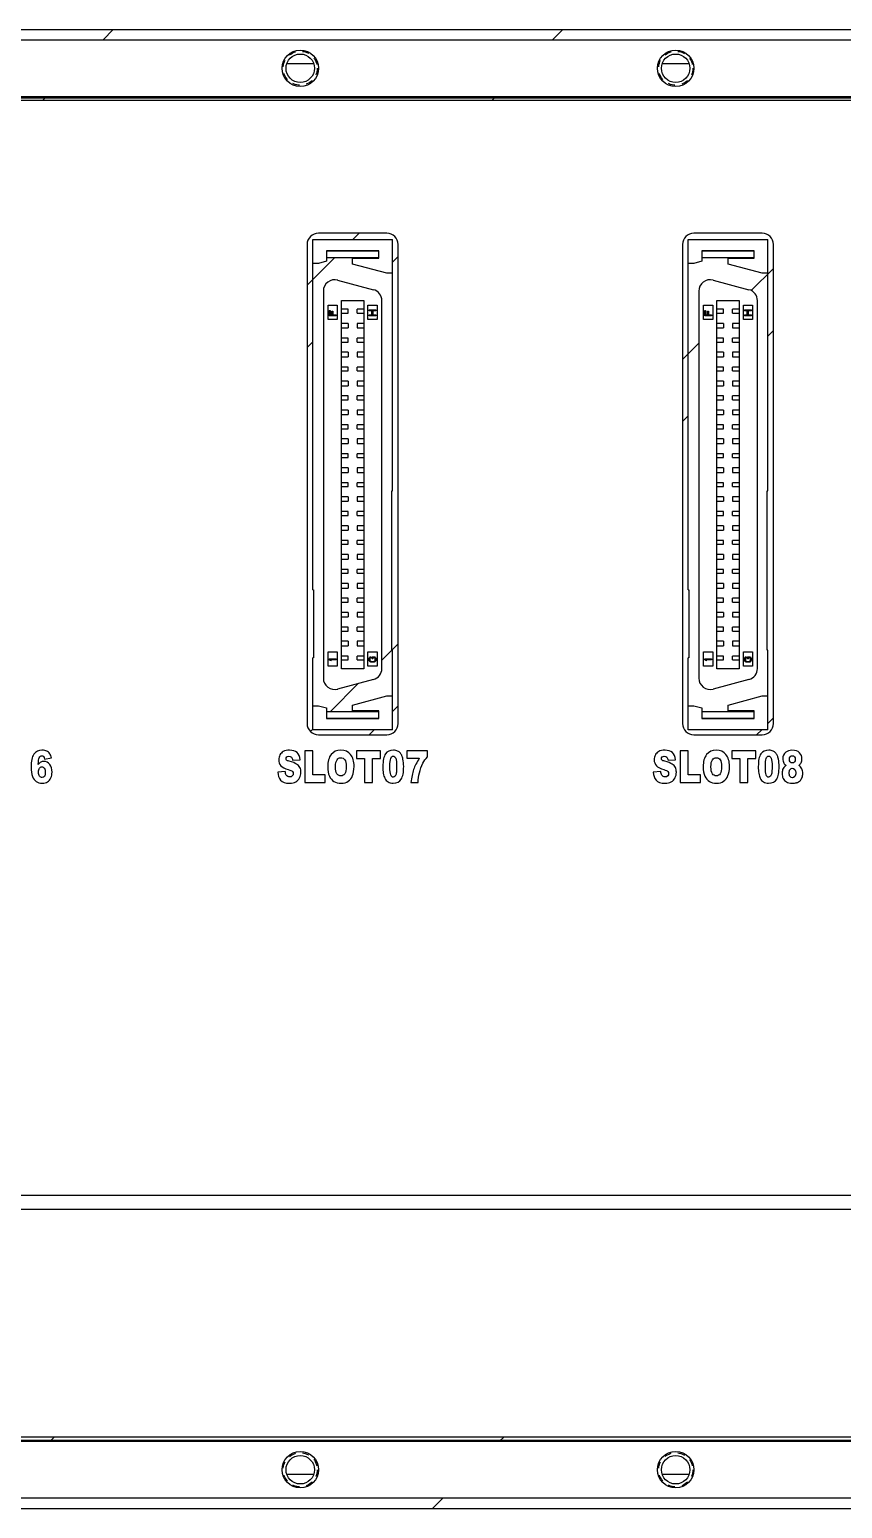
# Model space of a CAD drawing. Header units: inches. Extents: x 0 to 535, y 0 to 130.
# Drawn here: x 192.7 to 264.2, y 0 to 130 of the extents above; entities that cross this region are included whole.
import ezdxf

# ---------------------------------------------------------------- set-up
doc = ezdxf.new("R2010")
doc.units = ezdxf.units.IN
doc.header["$LTSCALE"] = 6.05
doc.header["$MEASUREMENT"] = 0
doc.linetypes.add('HIDDEN', pattern=[0.2, 0.1, -0.1])
for name, color, linetype in [('BREJ716_4_001_DXF_HIDDEN_LINE', 7, 'CONTINUOUS'), ('BREJ716_4_00DXF_CONTINUOUS_LINE', 7, 'CONTINUOUS'), ('BREJ716_4_01DXF_CONTINUOUS_LINE', 7, 'CONTINUOUS'), ('TE_1734101_5DXF_CONTINUOUS_LINE', 7, 'CONTINUOUS')]:
    doc.layers.add(name, color=color, linetype=linetype)

msp = doc.modelspace()

# ---------------------------------------------------------------- linework, layer by layer
at = {"layer": 'BREJ716_4_001_DXF_HIDDEN_LINE', "color": 8, "linetype": 'HIDDEN'}
for centre in [(216.5, 126.6), (249.5, 126.6), (216.5, 3.4), (249.5, 3.4)]:
    msp.add_circle(centre, 1.5, dxfattribs=at)
at = {"layer": 'BREJ716_4_00DXF_CONTINUOUS_LINE', "color": 7, "linetype": 'Continuous'}
for p, q in [((2.5, 130), (529.5, 130)), ((217.51, 127), (215.49, 127)), ((250.51, 127), (248.49, 127)), ((2.5, 124), (529.5, 124)), ((2.8, 123.8), (529.2, 123.8)), ((224.1, 112.1), (218.1, 112.1)), ((257.1, 112.1), (251.1, 112.1)), ((217.1, 111.1), (217.1, 69)), ((225.1, 69), (225.1, 111.1)), ((250.1, 111.1), (250.1, 69)), ((258.1, 69), (258.1, 111.1)), ((218.1, 68), (224.1, 68)), ((251.1, 68), (257.1, 68)), ((2.5, 6), (529.5, 6)), ((2.8, 6.3), (529.2, 6.3)), ((215.49, 3), (217.51, 3)), ((248.49, 3), (250.51, 3)), ((2.5, 0), (529.5, 0))]:
    msp.add_line(p, q, dxfattribs=at)
at = {"layer": 'BREJ716_4_00DXF_CONTINUOUS_LINE', "color": 2, "linetype": 'Continuous'}
for p, q in [((199.17, 129.1), (200.07, 130)), ((238.68, 129.1), (239.58, 130)), ((193.87, 123.8), (194.07, 124)), ((233.38, 123.8), (233.58, 124)), ((221.13, 111.55), (221.68, 112.1)), ((220.09, 110.52), (220.13, 110.55)), ((217.1, 107.52), (219.52, 109.94)), ((224.6, 109.56), (225.1, 110.06)), ((256.14, 107.05), (258.1, 109.01)), ((257.6, 103.05), (258.1, 103.55)), ((217.1, 102.06), (217.6, 102.56)), ((250.1, 101.01), (251.53, 102.43)), ((250.1, 95.55), (250.6, 96.05)), ((223.68, 74.58), (225.1, 76.01)), ((219.15, 70.06), (221.6, 72.51)), ((224.6, 70.05), (225.1, 70.55)), ((257.6, 68.99), (258.1, 69.49)), ((217.39, 68.3), (217.6, 68.51)), ((222.55, 68), (223, 68.45)), ((256.61, 68), (257.06, 68.45)), ((194.51, 5.9), (194.91, 6.3)), ((234.02, 5.9), (234.42, 6.3)), ((228.12, 0), (229.02, 0.9))]:
    msp.add_line(p, q, dxfattribs=at)
at = {"layer": 'BREJ716_4_00DXF_CONTINUOUS_LINE', "color": 4, "linetype": 'Continuous'}
for p, q in [((216.91, 66.6), (216.91, 63.8)), ((217.6, 66.6), (216.91, 66.6)), ((217.6, 64.49), (217.6, 66.6)), ((221.44, 66.6), (221.44, 65.91)), ((223.55, 66.6), (221.44, 66.6)), ((223.55, 65.91), (223.55, 66.6)), ((225.86, 66.6), (225.86, 65.94)), ((227.67, 66.6), (225.86, 66.6)), ((227.67, 66.07), (227.67, 66.6)), ((249.9, 66.6), (249.9, 63.8)), ((250.6, 66.6), (249.9, 66.6)), ((250.6, 64.49), (250.6, 66.6)), ((254.44, 66.6), (254.44, 65.91)), ((256.55, 66.6), (254.44, 66.6)), ((256.55, 65.91), (256.55, 66.6)), ((194.02, 65.87), (194.64, 65.97)), ((215.83, 65.77), (216.48, 65.81)), ((221.44, 65.91), (222.15, 65.91)), ((222.15, 65.91), (222.15, 63.8)), ((222.84, 63.8), (222.84, 65.91)), ((222.84, 65.91), (223.55, 65.91)), ((225.86, 65.94), (226.96, 65.94)), ((248.83, 65.77), (249.48, 65.81)), ((254.44, 65.91), (255.15, 65.91)), ((255.15, 65.91), (255.15, 63.8)), ((255.84, 63.8), (255.84, 65.91)), ((255.84, 65.91), (256.55, 65.91)), ((215.18, 64.78), (214.53, 64.73)), ((216.91, 63.8), (218.68, 63.8)), ((218.68, 64.49), (217.6, 64.49)), ((218.68, 63.8), (218.68, 64.49)), ((222.15, 63.8), (222.84, 63.8)), ((226.23, 63.8), (226.86, 63.8)), ((248.18, 64.78), (247.52, 64.73)), ((249.9, 63.8), (251.68, 63.8)), ((251.68, 64.49), (250.6, 64.49)), ((251.68, 63.8), (251.68, 64.49)), ((255.15, 63.8), (255.84, 63.8)), ((461.8, 27.5), (122.1, 27.5)), ((122.1, 26.3), (462.3, 26.3))]:
    msp.add_line(p, q, dxfattribs=at)
at = {"layer": 'BREJ716_4_00DXF_CONTINUOUS_LINE', "color": 7, "linetype": 'Continuous'}
for centre in [(216.5, 126.6), (249.5, 126.6), (216.5, 3.4), (249.5, 3.4)]:
    msp.add_circle(centre, 1.25, dxfattribs=at)
for centre, radius, start, end in [((215.49, 125.38), 1.62, 90.0058, 96.3974), ((217.51, 125.38), 1.62, 83.6022, 89.9946), ((248.49, 125.38), 1.62, 90.0058, 96.3974), ((250.51, 125.38), 1.62, 83.6022, 89.9946), ((218.1, 111.1), 1, 90, 180), ((224.1, 111.1), 1, 0, 90), ((251.1, 111.1), 1, 90, 180), ((257.1, 111.1), 1, 0, 90), ((218.1, 69), 1, 180, 270), ((224.1, 69), 1, 270, 0), ((251.1, 69), 1, 180, 270), ((257.1, 69), 1, 270, 0), ((215.49, 4.62), 1.62, 263.6022, 269.9946), ((217.51, 4.62), 1.62, 270.0058, 276.3974), ((248.49, 4.62), 1.62, 263.6022, 269.9946), ((250.51, 4.62), 1.62, 270.0058, 276.3974)]:
    msp.add_arc(centre, radius, start, end, dxfattribs=at)
at = {"layer": 'BREJ716_4_00DXF_CONTINUOUS_LINE', "color": 4, "linetype": 'Continuous'}
msp.add_arc((259.77, 65.14), 1.39, 270.0428, 284.9395, dxfattribs=at)
for points in [[(193.8, 66.65), (193.5, 66.65), (193.26, 66.53), (193.09, 66.29)], [(194.22, 66.57), (194.12, 66.62), (193.98, 66.65), (193.8, 66.65)], [(194.48, 66.34), (194.41, 66.44), (194.33, 66.52), (194.22, 66.57)], [(194.64, 65.97), (194.6, 66.12), (194.55, 66.24), (194.48, 66.34)], [(215.01, 66.54), (214.88, 66.46), (214.78, 66.36), (214.71, 66.24)], [(215.56, 66.65), (215.33, 66.65), (215.14, 66.61), (215.01, 66.54)], [(216.22, 66.45), (216.07, 66.58), (215.85, 66.65), (215.56, 66.65)], [(216.48, 65.81), (216.46, 66.1), (216.37, 66.31), (216.22, 66.45)], [(220.06, 66.65), (219.7, 66.65), (219.42, 66.52), (219.21, 66.27)], [(220.93, 66.27), (220.72, 66.52), (220.44, 66.65), (220.06, 66.65)], [(223.99, 66.33), (223.84, 66.11), (223.76, 65.74), (223.76, 65.21)], [(224.69, 66.65), (224.38, 66.65), (224.14, 66.54), (223.99, 66.33)], [(225.06, 66.58), (224.96, 66.62), (224.84, 66.65), (224.69, 66.65)], [(225.3, 66.4), (225.24, 66.47), (225.16, 66.53), (225.06, 66.58)], [(225.44, 66.16), (225.41, 66.24), (225.36, 66.32), (225.3, 66.4)], [(248.01, 66.54), (247.87, 66.46), (247.77, 66.36), (247.71, 66.24)], [(248.56, 66.65), (248.33, 66.65), (248.14, 66.61), (248.01, 66.54)], [(249.21, 66.45), (249.06, 66.58), (248.85, 66.65), (248.56, 66.65)], [(249.48, 65.81), (249.45, 66.1), (249.36, 66.31), (249.21, 66.45)], [(253.06, 66.65), (252.7, 66.65), (252.41, 66.52), (252.21, 66.27)], [(253.92, 66.27), (253.72, 66.52), (253.43, 66.65), (253.06, 66.65)], [(256.99, 66.33), (256.83, 66.11), (256.76, 65.74), (256.76, 65.21)], [(257.69, 66.65), (257.37, 66.65), (257.14, 66.54), (256.99, 66.33)], [(258.06, 66.58), (257.96, 66.62), (257.84, 66.65), (257.69, 66.65)], [(258.3, 66.4), (258.24, 66.47), (258.16, 66.53), (258.06, 66.58)], [(258.44, 66.16), (258.41, 66.24), (258.36, 66.32), (258.3, 66.4)], [(259.18, 66.48), (259, 66.33), (258.91, 66.13), (258.91, 65.9)], [(259.72, 66.65), (259.5, 66.65), (259.32, 66.59), (259.18, 66.48)], [(260.39, 66.43), (260.24, 66.58), (260.02, 66.65), (259.72, 66.65)], [(260.6, 65.9), (260.6, 66.11), (260.53, 66.29), (260.39, 66.43)], [(193.09, 66.29), (192.92, 66.06), (192.84, 65.69), (192.84, 65.18)], [(192.84, 65.18), (192.84, 64.84), (192.88, 64.56), (192.96, 64.35)], [(193.47, 65.39), (193.49, 65.69), (193.52, 65.89), (193.56, 65.98)], [(193.7, 65.6), (193.62, 65.55), (193.54, 65.48), (193.47, 65.39)], [(193.49, 64.72), (193.49, 64.87), (193.52, 64.99), (193.58, 65.07)], [(193.56, 65.98), (193.62, 66.11), (193.69, 66.17), (193.8, 66.17)], [(193.58, 65.07), (193.64, 65.15), (193.71, 65.19), (193.8, 65.19)], [(193.97, 65.67), (193.87, 65.67), (193.78, 65.65), (193.7, 65.6)], [(193.8, 66.17), (193.85, 66.17), (193.9, 66.15), (193.94, 66.1)], [(193.8, 65.19), (193.88, 65.19), (193.95, 65.14), (194.01, 65.06)], [(193.94, 66.1), (193.97, 66.06), (194, 65.98), (194.02, 65.87)], [(194.48, 65.4), (194.34, 65.58), (194.17, 65.67), (193.97, 65.67)], [(194.01, 65.06), (194.07, 64.98), (194.09, 64.86), (194.09, 64.7)], [(194.68, 64.72), (194.68, 65), (194.61, 65.22), (194.48, 65.4)], [(214.71, 66.24), (214.64, 66.11), (214.61, 65.97), (214.61, 65.83)], [(214.61, 65.83), (214.61, 65.61), (214.67, 65.43), (214.8, 65.29)], [(214.8, 65.29), (214.93, 65.15), (215.15, 65.03), (215.45, 64.95)], [(215.25, 65.91), (215.25, 65.97), (215.27, 66.02), (215.31, 66.06)], [(215.3, 65.78), (215.27, 65.82), (215.25, 65.86), (215.25, 65.91)], [(215.53, 65.68), (215.41, 65.71), (215.33, 65.75), (215.3, 65.78)], [(215.31, 66.06), (215.35, 66.1), (215.41, 66.13), (215.49, 66.13)], [(215.49, 66.13), (215.59, 66.13), (215.67, 66.1), (215.72, 66.04)], [(216.18, 65.43), (216.05, 65.52), (215.84, 65.6), (215.53, 65.68)], [(215.72, 66.04), (215.78, 65.98), (215.81, 65.89), (215.83, 65.77)], [(216.47, 65.13), (216.41, 65.25), (216.31, 65.35), (216.18, 65.43)], [(216.56, 64.71), (216.56, 64.86), (216.53, 65), (216.47, 65.13)], [(219.21, 66.27), (219.01, 66.01), (218.91, 65.65), (218.91, 65.2)], [(218.91, 65.2), (218.91, 64.87), (218.96, 64.6), (219.06, 64.38)], [(219.6, 65.19), (219.6, 65.48), (219.64, 65.68), (219.73, 65.81)], [(219.72, 64.58), (219.64, 64.71), (219.6, 64.91), (219.6, 65.19)], [(219.73, 65.81), (219.81, 65.93), (219.92, 65.99), (220.06, 65.99)], [(220.06, 65.99), (220.21, 65.99), (220.32, 65.93), (220.41, 65.81)], [(220.41, 65.81), (220.49, 65.69), (220.54, 65.5), (220.54, 65.23)], [(220.54, 65.23), (220.54, 64.92), (220.49, 64.7), (220.41, 64.58)], [(221.23, 65.22), (221.23, 65.67), (221.13, 66.02), (220.93, 66.27)], [(221.09, 64.42), (221.18, 64.63), (221.23, 64.89), (221.23, 65.22)], [(223.76, 65.21), (223.76, 64.99), (223.77, 64.8), (223.8, 64.62)], [(224.38, 65.21), (224.38, 65.56), (224.4, 65.8), (224.45, 65.93)], [(224.45, 64.48), (224.4, 64.61), (224.38, 64.85), (224.38, 65.21)], [(224.45, 65.93), (224.49, 66.06), (224.56, 66.13), (224.67, 66.13)], [(224.67, 66.13), (224.77, 66.13), (224.84, 66.07), (224.89, 65.94)], [(224.89, 65.94), (224.95, 65.81), (224.97, 65.56), (224.97, 65.19)], [(224.97, 65.19), (224.97, 64.93), (224.96, 64.75), (224.94, 64.63)], [(225.38, 64.11), (225.52, 64.34), (225.59, 64.71), (225.59, 65.22)], [(225.53, 65.87), (225.51, 65.98), (225.48, 66.08), (225.44, 66.16)], [(225.59, 65.22), (225.59, 65.45), (225.57, 65.66), (225.53, 65.87)], [(226.96, 65.94), (226.74, 65.59), (226.57, 65.26), (226.46, 64.95)], [(226.97, 64.65), (227.05, 64.96), (227.15, 65.24), (227.28, 65.5)], [(227.28, 65.5), (227.38, 65.7), (227.52, 65.9), (227.67, 66.07)], [(247.71, 66.24), (247.64, 66.11), (247.61, 65.97), (247.61, 65.83)], [(247.61, 65.83), (247.61, 65.61), (247.67, 65.43), (247.8, 65.29)], [(247.8, 65.29), (247.93, 65.15), (248.15, 65.03), (248.45, 64.95)], [(248.25, 65.91), (248.25, 65.97), (248.27, 66.02), (248.31, 66.06)], [(248.3, 65.78), (248.27, 65.82), (248.25, 65.86), (248.25, 65.91)], [(248.53, 65.68), (248.41, 65.71), (248.33, 65.75), (248.3, 65.78)], [(248.31, 66.06), (248.35, 66.1), (248.41, 66.13), (248.49, 66.13)], [(248.49, 66.13), (248.59, 66.13), (248.67, 66.1), (248.72, 66.04)], [(249.18, 65.43), (249.05, 65.52), (248.83, 65.6), (248.53, 65.68)], [(248.72, 66.04), (248.78, 65.98), (248.81, 65.89), (248.83, 65.77)], [(249.47, 65.13), (249.41, 65.25), (249.31, 65.35), (249.18, 65.43)], [(249.56, 64.71), (249.56, 64.86), (249.53, 65), (249.47, 65.13)], [(252.21, 66.27), (252.01, 66.01), (251.91, 65.65), (251.91, 65.2)], [(251.91, 65.2), (251.91, 64.87), (251.96, 64.6), (252.06, 64.38)], [(252.6, 65.19), (252.6, 65.48), (252.64, 65.68), (252.72, 65.81)], [(252.72, 64.58), (252.64, 64.71), (252.6, 64.91), (252.6, 65.19)], [(252.72, 65.81), (252.81, 65.93), (252.92, 65.99), (253.06, 65.99)], [(253.06, 65.99), (253.21, 65.99), (253.32, 65.93), (253.41, 65.81)], [(253.41, 65.81), (253.49, 65.69), (253.53, 65.5), (253.53, 65.23)], [(253.53, 65.23), (253.53, 64.92), (253.49, 64.7), (253.41, 64.58)], [(254.23, 65.22), (254.23, 65.67), (254.13, 66.02), (253.92, 66.27)], [(254.09, 64.42), (254.18, 64.63), (254.23, 64.89), (254.23, 65.22)], [(256.76, 65.21), (256.76, 64.99), (256.77, 64.8), (256.8, 64.62)], [(257.38, 65.21), (257.38, 65.56), (257.4, 65.8), (257.44, 65.93)], [(257.45, 64.48), (257.4, 64.61), (257.38, 64.85), (257.38, 65.21)], [(257.44, 65.93), (257.49, 66.06), (257.56, 66.13), (257.67, 66.13)], [(257.67, 66.13), (257.77, 66.13), (257.84, 66.07), (257.89, 65.94)], [(257.89, 65.94), (257.94, 65.81), (257.97, 65.56), (257.97, 65.19)], [(257.97, 65.19), (257.97, 64.93), (257.96, 64.75), (257.94, 64.63)], [(258.38, 64.11), (258.52, 64.34), (258.59, 64.71), (258.59, 65.22)], [(258.53, 65.87), (258.5, 65.98), (258.48, 66.08), (258.44, 66.16)], [(258.59, 65.22), (258.59, 65.45), (258.57, 65.66), (258.53, 65.87)], [(258.94, 65.04), (258.88, 64.92), (258.85, 64.79), (258.85, 64.62)], [(258.91, 65.9), (258.91, 65.76), (258.94, 65.63), (259.01, 65.52)], [(259.22, 65.31), (259.09, 65.24), (259, 65.15), (258.94, 65.04)], [(259.01, 65.52), (259.05, 65.44), (259.12, 65.37), (259.22, 65.31)], [(259.5, 65.86), (259.5, 65.95), (259.52, 66.03), (259.57, 66.08)], [(259.57, 65.62), (259.52, 65.68), (259.5, 65.76), (259.5, 65.86)], [(259.55, 64.96), (259.61, 65.04), (259.68, 65.07), (259.75, 65.07)], [(259.57, 66.08), (259.62, 66.14), (259.68, 66.17), (259.75, 66.17)], [(259.76, 65.53), (259.68, 65.53), (259.62, 65.56), (259.57, 65.62)], [(259.75, 66.17), (259.83, 66.17), (259.89, 66.14), (259.94, 66.08)], [(259.75, 65.07), (259.83, 65.07), (259.9, 65.03), (259.96, 64.96)], [(259.94, 65.62), (259.89, 65.56), (259.84, 65.53), (259.76, 65.53)], [(259.94, 66.08), (259.98, 66.02), (260.01, 65.94), (260.01, 65.85)], [(260.01, 65.85), (260.01, 65.75), (259.99, 65.68), (259.94, 65.62)], [(260.32, 65.31), (260.41, 65.38), (260.47, 65.46), (260.52, 65.54)], [(260.59, 65.02), (260.53, 65.14), (260.44, 65.23), (260.32, 65.31)], [(260.52, 65.54), (260.57, 65.65), (260.6, 65.77), (260.6, 65.9)], [(260.68, 64.62), (260.68, 64.76), (260.65, 64.9), (260.59, 65.02)], [(192.96, 64.35), (193.04, 64.14), (193.15, 63.99), (193.28, 63.9)], [(193.28, 63.9), (193.42, 63.8), (193.6, 63.75), (193.82, 63.75)], [(193.58, 64.37), (193.52, 64.45), (193.49, 64.57), (193.49, 64.72)], [(193.81, 64.24), (193.72, 64.24), (193.64, 64.28), (193.58, 64.37)], [(194.01, 64.35), (193.96, 64.28), (193.89, 64.24), (193.81, 64.24)], [(193.82, 63.75), (194.01, 63.75), (194.17, 63.79), (194.29, 63.87)], [(194.09, 64.7), (194.09, 64.55), (194.07, 64.43), (194.01, 64.35)], [(194.29, 63.87), (194.41, 63.95), (194.51, 64.06), (194.58, 64.22)], [(194.58, 64.22), (194.65, 64.37), (194.68, 64.54), (194.68, 64.72)], [(214.53, 64.73), (214.54, 64.44), (214.63, 64.21), (214.77, 64.03)], [(214.77, 64.03), (214.92, 63.84), (215.18, 63.75), (215.57, 63.75)], [(215.27, 64.47), (215.23, 64.54), (215.2, 64.64), (215.18, 64.78)], [(215.58, 64.3), (215.44, 64.3), (215.34, 64.36), (215.27, 64.47)], [(215.45, 64.95), (215.64, 64.9), (215.76, 64.84), (215.81, 64.79)], [(215.57, 63.75), (215.78, 63.75), (215.96, 63.79), (216.11, 63.87)], [(215.8, 64.39), (215.75, 64.33), (215.67, 64.3), (215.58, 64.3)], [(215.89, 64.59), (215.89, 64.51), (215.86, 64.45), (215.8, 64.39)], [(215.81, 64.79), (215.86, 64.73), (215.89, 64.66), (215.89, 64.59)], [(216.11, 63.87), (216.25, 63.95), (216.36, 64.06), (216.44, 64.21)], [(216.44, 64.21), (216.52, 64.37), (216.56, 64.53), (216.56, 64.71)], [(219.06, 64.38), (219.16, 64.16), (219.3, 64), (219.46, 63.9)], [(219.46, 63.9), (219.63, 63.8), (219.84, 63.75), (220.09, 63.75)], [(220.07, 64.4), (219.92, 64.4), (219.81, 64.46), (219.72, 64.58)], [(220.41, 64.58), (220.33, 64.46), (220.22, 64.4), (220.07, 64.4)], [(220.09, 63.75), (220.34, 63.75), (220.55, 63.81), (220.71, 63.93)], [(220.71, 63.93), (220.88, 64.04), (221.01, 64.2), (221.09, 64.42)], [(223.8, 64.62), (223.83, 64.44), (223.88, 64.3), (223.93, 64.19)], [(223.93, 64.19), (224, 64.05), (224.1, 63.94), (224.22, 63.86)], [(224.22, 63.86), (224.33, 63.79), (224.48, 63.75), (224.67, 63.75)], [(224.67, 64.28), (224.58, 64.28), (224.5, 64.35), (224.45, 64.48)], [(224.84, 64.37), (224.79, 64.31), (224.73, 64.28), (224.67, 64.28)], [(224.67, 63.75), (225.01, 63.75), (225.25, 63.87), (225.38, 64.11)], [(224.94, 64.63), (224.92, 64.51), (224.88, 64.42), (224.84, 64.37)], [(226.46, 64.95), (226.36, 64.64), (226.28, 64.26), (226.23, 63.8)], [(226.86, 63.8), (226.87, 64.13), (226.91, 64.41), (226.97, 64.65)], [(247.52, 64.73), (247.54, 64.44), (247.63, 64.21), (247.77, 64.03)], [(247.77, 64.03), (247.92, 63.84), (248.18, 63.75), (248.56, 63.75)], [(248.27, 64.47), (248.23, 64.54), (248.2, 64.64), (248.18, 64.78)], [(248.58, 64.3), (248.44, 64.3), (248.34, 64.36), (248.27, 64.47)], [(248.45, 64.95), (248.64, 64.9), (248.76, 64.84), (248.81, 64.79)], [(248.56, 63.75), (248.78, 63.75), (248.96, 63.79), (249.1, 63.87)], [(248.8, 64.39), (248.75, 64.33), (248.67, 64.3), (248.58, 64.3)], [(248.88, 64.59), (248.88, 64.51), (248.86, 64.45), (248.8, 64.39)], [(248.81, 64.79), (248.86, 64.73), (248.88, 64.66), (248.88, 64.59)], [(249.1, 63.87), (249.25, 63.95), (249.36, 64.06), (249.44, 64.21)], [(249.44, 64.21), (249.52, 64.37), (249.56, 64.53), (249.56, 64.71)], [(252.06, 64.38), (252.16, 64.16), (252.3, 64), (252.46, 63.9)], [(252.46, 63.9), (252.63, 63.8), (252.84, 63.75), (253.09, 63.75)], [(253.07, 64.4), (252.92, 64.4), (252.81, 64.46), (252.72, 64.58)], [(253.41, 64.58), (253.33, 64.46), (253.21, 64.4), (253.07, 64.4)], [(253.09, 63.75), (253.34, 63.75), (253.54, 63.81), (253.71, 63.93)], [(253.71, 63.93), (253.88, 64.04), (254, 64.2), (254.09, 64.42)], [(256.8, 64.62), (256.83, 64.44), (256.87, 64.3), (256.93, 64.19)], [(256.93, 64.19), (257, 64.05), (257.1, 63.94), (257.21, 63.86)], [(257.21, 63.86), (257.33, 63.79), (257.48, 63.75), (257.67, 63.75)], [(257.67, 64.28), (257.57, 64.28), (257.5, 64.35), (257.45, 64.48)], [(257.83, 64.37), (257.79, 64.31), (257.73, 64.28), (257.67, 64.28)], [(257.67, 63.75), (258.01, 63.75), (258.24, 63.87), (258.38, 64.11)], [(257.94, 64.63), (257.91, 64.51), (257.88, 64.42), (257.83, 64.37)], [(258.85, 64.62), (258.85, 64.46), (258.88, 64.3), (258.94, 64.17)], [(258.94, 64.17), (259.01, 64.03), (259.1, 63.93), (259.23, 63.86)], [(259.23, 63.86), (259.35, 63.79), (259.53, 63.75), (259.77, 63.75)], [(259.47, 64.65), (259.47, 64.78), (259.49, 64.88), (259.55, 64.96)], [(259.56, 64.35), (259.49, 64.42), (259.47, 64.53), (259.47, 64.65)], [(259.76, 64.23), (259.68, 64.23), (259.62, 64.27), (259.56, 64.35)], [(259.96, 64.35), (259.9, 64.27), (259.84, 64.23), (259.76, 64.23)], [(259.96, 64.96), (260.02, 64.88), (260.05, 64.77), (260.05, 64.65)], [(260.05, 64.65), (260.05, 64.53), (260.02, 64.43), (259.96, 64.35)], [(260.13, 63.8), (260.24, 63.83), (260.33, 63.88), (260.41, 63.94)], [(260.41, 63.94), (260.48, 64.01), (260.55, 64.1), (260.6, 64.23)], [(260.6, 64.23), (260.65, 64.35), (260.68, 64.48), (260.68, 64.62)]]:
    msp.add_open_spline(points, degree=3, dxfattribs=at)
at = {"layer": 'BREJ716_4_01DXF_CONTINUOUS_LINE', "color": 7, "linetype": 'Continuous'}
for p, q in [((2.7, 129.1), (529.3, 129.1)), ((529.3, 124.1), (2.7, 124.1)), ((2.7, 5.9), (529.3, 5.9)), ((529.3, 0.9), (2.7, 0.9))]:
    msp.add_line(p, q, dxfattribs=at)
for centre in [(216.5, 126.6), (249.5, 126.6), (216.5, 3.4), (249.5, 3.4)]:
    msp.add_circle(centre, 1.6, dxfattribs=at)
at = {"layer": 'TE_1734101_5DXF_CONTINUOUS_LINE', "color": 7, "linetype": 'Continuous'}
for p, q in [((217.6, 80.76), (217.6, 111.55)), ((217.6, 111.55), (224.6, 111.55)), ((218.8, 110.55), (218.8, 109.63)), ((223.4, 110.55), (218.8, 110.55)), ((223.4, 110.52), (218.8, 110.52)), ((223.4, 109.9), (223.4, 110.55)), ((224.6, 89.45), (224.6, 111.55)), ((250.6, 80.76), (250.6, 111.55)), ((250.6, 111.55), (257.6, 111.55)), ((251.8, 110.55), (251.8, 109.63)), ((256.4, 110.55), (251.8, 110.55)), ((256.4, 110.52), (251.8, 110.52)), ((256.4, 109.9), (256.4, 110.55)), ((257.6, 89.45), (257.6, 111.55)), ((218.1, 109.44), (217.6, 109.44)), ((218.8, 109.63), (218.1, 109.44)), ((223.4, 109.94), (218.8, 109.94)), ((221.1, 109.38), (221.1, 109.9)), ((221.1, 109.9), (223.4, 109.9)), ((224.1, 108.58), (221.1, 109.38)), ((251.1, 109.44), (250.6, 109.44)), ((251.8, 109.63), (251.1, 109.44)), ((256.4, 109.94), (251.8, 109.94)), ((254.1, 109.38), (254.1, 109.9)), ((254.1, 109.9), (256.4, 109.9)), ((257.1, 108.58), (254.1, 109.38)), ((219.78, 107.98), (222.93, 107.13)), ((224.6, 108.58), (224.1, 108.58)), ((252.78, 107.98), (255.93, 107.13)), ((257.6, 108.58), (257.1, 108.58)), ((218.53, 107.01), (218.53, 72.99)), ((251.53, 107.01), (251.53, 72.99)), ((218.95, 104.5), (218.95, 105.77)), ((218.95, 105.77), (219.75, 105.77)), ((219.75, 105.77), (219.75, 104.5)), ((220.13, 73.81), (220.13, 106.19)), ((220.13, 106.19), (222.08, 106.19)), ((220.71, 105.41), (220.13, 105.41)), ((220.71, 105.07), (220.71, 105.41)), ((221.49, 105.07), (221.49, 105.41)), ((222.08, 105.41), (221.49, 105.41)), ((222.08, 106.19), (222.08, 73.81)), ((222.45, 104.5), (222.45, 105.77)), ((222.45, 105.77), (223.25, 105.77)), ((222.55, 105.27), (222.55, 105.35)), ((222.55, 105.35), (223.15, 105.35)), ((223.15, 105.35), (223.15, 105.27)), ((223.25, 105.77), (223.25, 104.5)), ((223.68, 73.83), (223.68, 106.17)), ((251.95, 104.5), (251.95, 105.77)), ((251.95, 105.77), (252.75, 105.77)), ((252.75, 105.77), (252.75, 104.5)), ((253.12, 73.81), (253.12, 106.19)), ((253.12, 106.19), (255.08, 106.19)), ((253.71, 105.41), (253.12, 105.41)), ((253.71, 105.07), (253.71, 105.41)), ((254.49, 105.07), (254.49, 105.41)), ((255.08, 105.41), (254.49, 105.41)), ((255.08, 106.19), (255.08, 73.81)), ((255.45, 104.5), (255.45, 105.77)), ((255.45, 105.77), (256.25, 105.77)), ((255.55, 105.27), (255.55, 105.35)), ((255.55, 105.35), (256.15, 105.35)), ((256.15, 105.35), (256.15, 105.27)), ((256.25, 105.77), (256.25, 104.5)), ((256.68, 73.83), (256.68, 106.17)), ((219.75, 104.5), (218.95, 104.5)), ((219.05, 104.85), (219.05, 105.3)), ((219.05, 105.3), (219.13, 105.3)), ((219.65, 104.85), (219.05, 104.85)), ((219.13, 105.3), (219.13, 104.92)), ((219.13, 104.92), (219.29, 104.92)), ((219.29, 104.92), (219.29, 105.25)), ((219.29, 105.25), (219.37, 105.25)), ((219.37, 105.25), (219.37, 104.92)), ((219.37, 104.92), (219.65, 104.92)), ((219.65, 104.92), (219.65, 104.85)), ((220.13, 105.07), (220.71, 105.07)), ((220.71, 104.17), (220.13, 104.17)), ((220.71, 104.17), (220.71, 103.77)), ((221.49, 105.07), (222.08, 105.07)), ((221.49, 104.17), (221.49, 103.77)), ((222.08, 104.17), (221.49, 104.17)), ((223.25, 104.5), (222.45, 104.5)), ((222.79, 105.27), (222.55, 105.27)), ((222.55, 104.85), (222.55, 104.92)), ((222.55, 104.92), (222.79, 104.92)), ((223.15, 104.85), (222.55, 104.85)), ((222.79, 104.92), (222.79, 105.27)), ((222.87, 105.27), (222.87, 104.92)), ((223.15, 105.27), (222.87, 105.27)), ((222.87, 104.92), (223.15, 104.92)), ((223.15, 104.92), (223.15, 104.85)), ((252.75, 104.5), (251.95, 104.5)), ((252.05, 104.85), (252.05, 105.3)), ((252.05, 105.3), (252.13, 105.3)), ((252.65, 104.85), (252.05, 104.85)), ((252.13, 105.3), (252.13, 104.92)), ((252.13, 104.92), (252.29, 104.92)), ((252.29, 104.92), (252.29, 105.25)), ((252.29, 105.25), (252.37, 105.25)), ((252.37, 105.25), (252.37, 104.92)), ((252.37, 104.92), (252.65, 104.92)), ((252.65, 104.92), (252.65, 104.85)), ((253.12, 105.07), (253.71, 105.07)), ((253.71, 104.17), (253.12, 104.17)), ((253.71, 104.17), (253.71, 103.77)), ((254.49, 105.07), (255.08, 105.07)), ((254.49, 104.17), (254.49, 103.77)), ((255.08, 104.17), (254.49, 104.17)), ((256.25, 104.5), (255.45, 104.5)), ((255.79, 105.27), (255.55, 105.27)), ((255.55, 104.85), (255.55, 104.92)), ((255.55, 104.92), (255.79, 104.92)), ((256.15, 104.85), (255.55, 104.85)), ((255.79, 104.92), (255.79, 105.27)), ((255.87, 105.27), (255.87, 104.92)), ((256.15, 105.27), (255.87, 105.27)), ((255.87, 104.92), (256.15, 104.92)), ((256.15, 104.92), (256.15, 104.85)), ((220.13, 103.77), (220.71, 103.77)), ((220.71, 102.87), (220.13, 102.87)), ((220.71, 102.53), (220.71, 102.87)), ((221.49, 103.77), (222.08, 103.77)), ((221.49, 102.53), (221.49, 102.87)), ((222.08, 102.87), (221.49, 102.87)), ((253.12, 103.77), (253.71, 103.77)), ((253.71, 102.87), (253.12, 102.87)), ((253.71, 102.53), (253.71, 102.87)), ((254.49, 103.77), (255.08, 103.77)), ((254.49, 102.53), (254.49, 102.87)), ((255.08, 102.87), (254.49, 102.87)), ((220.13, 102.53), (220.71, 102.53)), ((220.71, 101.63), (220.13, 101.63)), ((220.71, 101.63), (220.71, 101.23)), ((221.49, 102.53), (222.08, 102.53)), ((221.49, 101.63), (221.49, 101.23)), ((222.08, 101.63), (221.49, 101.63)), ((253.12, 102.53), (253.71, 102.53)), ((253.71, 101.63), (253.12, 101.63)), ((253.71, 101.63), (253.71, 101.23)), ((254.49, 102.53), (255.08, 102.53)), ((254.49, 101.63), (254.49, 101.23)), ((255.08, 101.63), (254.49, 101.63)), ((220.13, 101.23), (220.71, 101.23)), ((220.71, 100.33), (220.13, 100.33)), ((220.71, 99.99), (220.71, 100.33)), ((221.49, 101.23), (222.08, 101.23)), ((221.49, 99.99), (221.49, 100.33)), ((222.08, 100.33), (221.49, 100.33)), ((253.12, 101.23), (253.71, 101.23)), ((253.71, 100.33), (253.12, 100.33)), ((253.71, 99.99), (253.71, 100.33)), ((254.49, 101.23), (255.08, 101.23)), ((254.49, 99.99), (254.49, 100.33)), ((255.08, 100.33), (254.49, 100.33)), ((220.13, 99.99), (220.71, 99.99)), ((220.71, 99.09), (220.13, 99.09)), ((220.71, 99.09), (220.71, 98.69)), ((221.49, 99.99), (222.08, 99.99)), ((221.49, 99.09), (221.49, 98.69)), ((222.08, 99.09), (221.49, 99.09)), ((253.12, 99.99), (253.71, 99.99)), ((253.71, 99.09), (253.12, 99.09)), ((253.71, 99.09), (253.71, 98.69)), ((254.49, 99.99), (255.08, 99.99)), ((254.49, 99.09), (254.49, 98.69)), ((255.08, 99.09), (254.49, 99.09)), ((220.13, 98.69), (220.71, 98.69)), ((220.71, 97.79), (220.13, 97.79)), ((220.71, 97.45), (220.71, 97.79)), ((221.49, 98.69), (222.08, 98.69)), ((221.49, 97.45), (221.49, 97.79)), ((222.08, 97.79), (221.49, 97.79)), ((253.12, 98.69), (253.71, 98.69)), ((253.71, 97.79), (253.12, 97.79)), ((253.71, 97.45), (253.71, 97.79)), ((254.49, 98.69), (255.08, 98.69)), ((254.49, 97.45), (254.49, 97.79)), ((255.08, 97.79), (254.49, 97.79)), ((220.13, 97.45), (220.71, 97.45)), ((220.71, 96.55), (220.13, 96.55)), ((220.71, 96.55), (220.71, 96.15)), ((221.49, 97.45), (222.08, 97.45)), ((221.49, 96.55), (221.49, 96.15)), ((222.08, 96.55), (221.49, 96.55)), ((253.12, 97.45), (253.71, 97.45)), ((253.71, 96.55), (253.12, 96.55)), ((253.71, 96.55), (253.71, 96.15)), ((254.49, 97.45), (255.08, 97.45)), ((254.49, 96.55), (254.49, 96.15)), ((255.08, 96.55), (254.49, 96.55)), ((220.13, 96.15), (220.71, 96.15)), ((220.71, 95.25), (220.13, 95.25)), ((220.13, 94.91), (220.71, 94.91)), ((220.71, 94.91), (220.71, 95.25)), ((221.49, 96.15), (222.08, 96.15)), ((221.49, 94.91), (221.49, 95.25)), ((222.08, 95.25), (221.49, 95.25)), ((221.49, 94.91), (222.08, 94.91)), ((253.12, 96.15), (253.71, 96.15)), ((253.71, 95.25), (253.12, 95.25)), ((253.12, 94.91), (253.71, 94.91)), ((253.71, 94.91), (253.71, 95.25)), ((254.49, 96.15), (255.08, 96.15)), ((254.49, 94.91), (254.49, 95.25)), ((255.08, 95.25), (254.49, 95.25)), ((254.49, 94.91), (255.08, 94.91)), ((220.71, 94.01), (220.13, 94.01)), ((220.13, 93.61), (220.71, 93.61)), ((220.71, 94.01), (220.71, 93.61)), ((221.49, 94.01), (221.49, 93.61)), ((222.08, 94.01), (221.49, 94.01)), ((221.49, 93.61), (222.08, 93.61)), ((253.71, 94.01), (253.12, 94.01)), ((253.12, 93.61), (253.71, 93.61)), ((253.71, 94.01), (253.71, 93.61)), ((254.49, 94.01), (254.49, 93.61)), ((255.08, 94.01), (254.49, 94.01)), ((254.49, 93.61), (255.08, 93.61)), ((220.71, 92.71), (220.13, 92.71)), ((220.13, 92.37), (220.71, 92.37)), ((220.71, 92.37), (220.71, 92.71)), ((221.49, 92.37), (221.49, 92.71)), ((222.08, 92.71), (221.49, 92.71)), ((221.49, 92.37), (222.08, 92.37)), ((253.71, 92.71), (253.12, 92.71)), ((253.12, 92.37), (253.71, 92.37)), ((253.71, 92.37), (253.71, 92.71)), ((254.49, 92.37), (254.49, 92.71)), ((255.08, 92.71), (254.49, 92.71)), ((254.49, 92.37), (255.08, 92.37)), ((220.71, 91.47), (220.13, 91.47)), ((220.13, 91.07), (220.71, 91.07)), ((220.71, 91.47), (220.71, 91.07)), ((221.49, 91.47), (221.49, 91.07)), ((222.08, 91.47), (221.49, 91.47)), ((221.49, 91.07), (222.08, 91.07)), ((253.71, 91.47), (253.12, 91.47)), ((253.12, 91.07), (253.71, 91.07)), ((253.71, 91.47), (253.71, 91.07)), ((254.49, 91.47), (254.49, 91.07)), ((255.08, 91.47), (254.49, 91.47)), ((254.49, 91.07), (255.08, 91.07)), ((220.71, 90.17), (220.13, 90.17)), ((220.13, 89.83), (220.71, 89.83)), ((220.71, 89.83), (220.71, 90.17)), ((221.49, 89.83), (221.49, 90.17)), ((222.08, 90.17), (221.49, 90.17)), ((221.49, 89.83), (222.08, 89.83)), ((253.71, 90.17), (253.12, 90.17)), ((253.12, 89.83), (253.71, 89.83)), ((253.71, 89.83), (253.71, 90.17)), ((254.49, 89.83), (254.49, 90.17)), ((255.08, 90.17), (254.49, 90.17)), ((254.49, 89.83), (255.08, 89.83)), ((220.71, 88.93), (220.13, 88.93)), ((220.13, 88.53), (220.71, 88.53)), ((220.71, 88.93), (220.71, 88.53)), ((221.49, 88.93), (221.49, 88.53)), ((222.08, 88.93), (221.49, 88.93)), ((221.49, 88.53), (222.08, 88.53)), ((224.55, 75.45), (224.55, 89.45)), ((224.55, 89.45), (224.6, 89.45)), ((253.71, 88.93), (253.12, 88.93)), ((253.12, 88.53), (253.71, 88.53)), ((253.71, 88.93), (253.71, 88.53)), ((254.49, 88.93), (254.49, 88.53)), ((255.08, 88.93), (254.49, 88.93)), ((254.49, 88.53), (255.08, 88.53)), ((257.55, 75.45), (257.55, 89.45)), ((257.55, 89.45), (257.6, 89.45)), ((220.71, 87.63), (220.13, 87.63)), ((220.13, 87.29), (220.71, 87.29)), ((220.71, 87.29), (220.71, 87.63)), ((221.49, 87.29), (221.49, 87.63)), ((222.08, 87.63), (221.49, 87.63)), ((221.49, 87.29), (222.08, 87.29)), ((253.71, 87.63), (253.12, 87.63)), ((253.12, 87.29), (253.71, 87.29)), ((253.71, 87.29), (253.71, 87.63)), ((254.49, 87.29), (254.49, 87.63)), ((255.08, 87.63), (254.49, 87.63)), ((254.49, 87.29), (255.08, 87.29)), ((220.71, 86.39), (220.13, 86.39)), ((220.13, 85.99), (220.71, 85.99)), ((220.71, 86.39), (220.71, 85.99)), ((221.49, 86.39), (221.49, 85.99)), ((222.08, 86.39), (221.49, 86.39)), ((221.49, 85.99), (222.08, 85.99)), ((253.71, 86.39), (253.12, 86.39)), ((253.12, 85.99), (253.71, 85.99)), ((253.71, 86.39), (253.71, 85.99)), ((254.49, 86.39), (254.49, 85.99)), ((255.08, 86.39), (254.49, 86.39)), ((254.49, 85.99), (255.08, 85.99)), ((220.71, 85.09), (220.13, 85.09)), ((220.13, 84.75), (220.71, 84.75)), ((220.71, 84.75), (220.71, 85.09)), ((221.49, 84.75), (221.49, 85.09)), ((222.08, 85.09), (221.49, 85.09)), ((221.49, 84.75), (222.08, 84.75)), ((253.71, 85.09), (253.12, 85.09)), ((253.12, 84.75), (253.71, 84.75)), ((253.71, 84.75), (253.71, 85.09)), ((254.49, 84.75), (254.49, 85.09)), ((255.08, 85.09), (254.49, 85.09)), ((254.49, 84.75), (255.08, 84.75)), ((220.71, 83.85), (220.13, 83.85)), ((220.13, 83.45), (220.71, 83.45)), ((220.71, 83.85), (220.71, 83.45)), ((221.49, 83.85), (221.49, 83.45)), ((222.08, 83.85), (221.49, 83.85)), ((221.49, 83.45), (222.08, 83.45)), ((253.71, 83.85), (253.12, 83.85)), ((253.12, 83.45), (253.71, 83.45)), ((253.71, 83.85), (253.71, 83.45)), ((254.49, 83.85), (254.49, 83.45)), ((255.08, 83.85), (254.49, 83.85)), ((254.49, 83.45), (255.08, 83.45)), ((220.71, 82.55), (220.13, 82.55)), ((220.13, 82.21), (220.71, 82.21)), ((220.71, 82.21), (220.71, 82.55)), ((221.49, 82.21), (221.49, 82.55)), ((222.08, 82.55), (221.49, 82.55)), ((221.49, 82.21), (222.08, 82.21)), ((253.71, 82.55), (253.12, 82.55)), ((253.12, 82.21), (253.71, 82.21)), ((253.71, 82.21), (253.71, 82.55)), ((254.49, 82.21), (254.49, 82.55)), ((255.08, 82.55), (254.49, 82.55)), ((254.49, 82.21), (255.08, 82.21)), ((217.6, 80.76), (217.66, 80.76)), ((217.66, 80.76), (217.66, 74.76)), ((220.71, 81.31), (220.13, 81.31)), ((220.13, 80.91), (220.71, 80.91)), ((220.71, 81.31), (220.71, 80.91)), ((221.49, 81.31), (221.49, 80.91)), ((222.08, 81.31), (221.49, 81.31)), ((221.49, 80.91), (222.08, 80.91)), ((250.6, 80.76), (250.66, 80.76)), ((250.66, 80.76), (250.66, 74.76)), ((253.71, 81.31), (253.12, 81.31)), ((253.12, 80.91), (253.71, 80.91)), ((253.71, 81.31), (253.71, 80.91)), ((254.49, 81.31), (254.49, 80.91)), ((255.08, 81.31), (254.49, 81.31)), ((254.49, 80.91), (255.08, 80.91)), ((220.71, 80.01), (220.13, 80.01)), ((220.13, 79.67), (220.71, 79.67)), ((220.71, 79.67), (220.71, 80.01)), ((221.49, 79.67), (221.49, 80.01)), ((222.08, 80.01), (221.49, 80.01)), ((221.49, 79.67), (222.08, 79.67)), ((253.71, 80.01), (253.12, 80.01)), ((253.12, 79.67), (253.71, 79.67)), ((253.71, 79.67), (253.71, 80.01)), ((254.49, 79.67), (254.49, 80.01)), ((255.08, 80.01), (254.49, 80.01)), ((254.49, 79.67), (255.08, 79.67)), ((220.71, 78.77), (220.13, 78.77)), ((220.13, 78.37), (220.71, 78.37)), ((220.71, 78.77), (220.71, 78.37)), ((221.49, 78.77), (221.49, 78.37)), ((222.08, 78.77), (221.49, 78.77)), ((221.49, 78.37), (222.08, 78.37)), ((253.71, 78.77), (253.12, 78.77)), ((253.12, 78.37), (253.71, 78.37)), ((253.71, 78.77), (253.71, 78.37)), ((254.49, 78.77), (254.49, 78.37)), ((255.08, 78.77), (254.49, 78.77)), ((254.49, 78.37), (255.08, 78.37)), ((220.71, 77.47), (220.13, 77.47)), ((220.13, 77.13), (220.71, 77.13)), ((220.71, 77.13), (220.71, 77.47)), ((221.49, 77.13), (221.49, 77.47)), ((222.08, 77.47), (221.49, 77.47)), ((221.49, 77.13), (222.08, 77.13)), ((253.71, 77.47), (253.12, 77.47)), ((253.12, 77.13), (253.71, 77.13)), ((253.71, 77.13), (253.71, 77.47)), ((254.49, 77.13), (254.49, 77.47)), ((255.08, 77.47), (254.49, 77.47)), ((254.49, 77.13), (255.08, 77.13)), ((220.71, 76.23), (220.13, 76.23)), ((220.13, 75.83), (220.71, 75.83)), ((220.71, 76.23), (220.71, 75.83)), ((221.49, 76.23), (221.49, 75.83)), ((222.08, 76.23), (221.49, 76.23)), ((221.49, 75.83), (222.08, 75.83)), ((224.6, 75.45), (224.55, 75.45)), ((224.6, 68.45), (224.6, 75.45)), ((253.71, 76.23), (253.12, 76.23)), ((253.12, 75.83), (253.71, 75.83)), ((253.71, 76.23), (253.71, 75.83)), ((254.49, 76.23), (254.49, 75.83)), ((255.08, 76.23), (254.49, 76.23)), ((254.49, 75.83), (255.08, 75.83)), ((257.6, 75.45), (257.55, 75.45)), ((257.6, 68.45), (257.6, 75.45)), ((217.6, 68.45), (217.6, 74.76)), ((217.66, 74.76), (217.6, 74.76)), ((218.95, 74.03), (218.95, 75.3)), ((218.95, 75.3), (219.75, 75.3)), ((219.05, 74.6), (219.05, 74.68)), ((219.05, 74.68), (219.65, 74.68)), ((219.14, 74.53), (219.05, 74.6)), ((219.24, 74.53), (219.14, 74.53)), ((219.15, 74.6), (219.24, 74.53)), ((219.65, 74.6), (219.15, 74.6)), ((219.65, 74.68), (219.65, 74.6)), ((219.75, 75.3), (219.75, 74.03)), ((220.71, 74.93), (220.13, 74.93)), ((220.13, 74.59), (220.71, 74.59)), ((220.71, 74.59), (220.71, 74.93)), ((221.49, 74.59), (221.49, 74.93)), ((222.08, 74.93), (221.49, 74.93)), ((221.49, 74.59), (222.08, 74.59)), ((222.45, 74.03), (222.45, 75.3)), ((222.45, 75.3), (223.25, 75.3)), ((222.55, 74.69), (222.56, 74.75)), ((222.55, 74.58), (222.55, 74.69)), ((222.56, 74.52), (222.55, 74.58)), ((222.56, 74.75), (222.59, 74.8)), ((222.59, 74.47), (222.56, 74.52)), ((222.59, 74.8), (222.64, 74.86)), ((222.64, 74.42), (222.59, 74.47)), ((222.64, 74.74), (222.63, 74.69)), ((222.63, 74.69), (222.63, 74.58)), ((222.63, 74.58), (222.64, 74.53)), ((222.64, 74.86), (222.7, 74.87)), ((222.66, 74.78), (222.64, 74.74)), ((222.64, 74.53), (222.66, 74.49)), ((222.69, 74.39), (222.64, 74.42)), ((222.7, 74.79), (222.66, 74.78)), ((222.66, 74.49), (222.7, 74.47)), ((222.75, 74.38), (222.69, 74.39)), ((222.7, 74.87), (222.7, 74.79)), ((222.7, 74.47), (222.75, 74.46)), ((222.75, 74.46), (222.95, 74.46)), ((222.95, 74.38), (222.75, 74.38)), ((222.82, 74.68), (222.82, 74.87)), ((222.82, 74.87), (223.01, 74.87)), ((222.89, 74.68), (222.82, 74.68)), ((222.89, 74.79), (222.89, 74.68)), ((223, 74.79), (222.89, 74.79)), ((222.95, 74.46), (223, 74.47)), ((223.01, 74.39), (222.95, 74.38)), ((223.04, 74.78), (223, 74.79)), ((223, 74.47), (223.04, 74.49)), ((223.01, 74.87), (223.06, 74.86)), ((223.06, 74.42), (223.01, 74.39)), ((223.06, 74.74), (223.04, 74.78)), ((223.04, 74.49), (223.06, 74.53)), ((223.06, 74.86), (223.11, 74.8)), ((223.07, 74.69), (223.06, 74.74)), ((223.06, 74.53), (223.07, 74.58)), ((223.11, 74.47), (223.06, 74.42)), ((223.07, 74.58), (223.07, 74.69)), ((223.11, 74.8), (223.14, 74.75)), ((223.14, 74.52), (223.11, 74.47)), ((223.14, 74.75), (223.15, 74.69)), ((223.15, 74.58), (223.14, 74.52)), ((223.15, 74.69), (223.15, 74.58)), ((223.25, 75.3), (223.25, 74.03)), ((250.6, 68.45), (250.6, 74.76)), ((250.66, 74.76), (250.6, 74.76)), ((251.95, 74.03), (251.95, 75.3)), ((251.95, 75.3), (252.75, 75.3)), ((252.05, 74.6), (252.05, 74.68)), ((252.05, 74.68), (252.65, 74.68)), ((252.14, 74.53), (252.05, 74.6)), ((252.24, 74.53), (252.14, 74.53)), ((252.15, 74.6), (252.24, 74.53)), ((252.65, 74.6), (252.15, 74.6)), ((252.65, 74.68), (252.65, 74.6)), ((252.75, 75.3), (252.75, 74.03)), ((253.71, 74.93), (253.12, 74.93)), ((253.12, 74.59), (253.71, 74.59)), ((253.71, 74.59), (253.71, 74.93)), ((254.49, 74.59), (254.49, 74.93)), ((255.08, 74.93), (254.49, 74.93)), ((254.49, 74.59), (255.08, 74.59)), ((255.45, 74.03), (255.45, 75.3)), ((255.45, 75.3), (256.25, 75.3)), ((255.55, 74.69), (255.56, 74.75)), ((255.55, 74.58), (255.55, 74.69)), ((255.56, 74.52), (255.55, 74.58)), ((255.56, 74.75), (255.59, 74.8)), ((255.59, 74.47), (255.56, 74.52)), ((255.59, 74.8), (255.64, 74.86)), ((255.64, 74.42), (255.59, 74.47)), ((255.64, 74.74), (255.63, 74.69)), ((255.63, 74.69), (255.63, 74.58)), ((255.63, 74.58), (255.64, 74.53)), ((255.64, 74.86), (255.7, 74.87)), ((255.66, 74.78), (255.64, 74.74)), ((255.64, 74.53), (255.66, 74.49)), ((255.69, 74.39), (255.64, 74.42)), ((255.7, 74.79), (255.66, 74.78)), ((255.66, 74.49), (255.7, 74.47)), ((255.75, 74.38), (255.69, 74.39)), ((255.7, 74.87), (255.7, 74.79)), ((255.7, 74.47), (255.75, 74.46)), ((255.75, 74.46), (255.95, 74.46)), ((255.95, 74.38), (255.75, 74.38)), ((255.82, 74.68), (255.82, 74.87)), ((255.82, 74.87), (256.01, 74.87)), ((255.89, 74.68), (255.82, 74.68)), ((255.89, 74.79), (255.89, 74.68)), ((256, 74.79), (255.89, 74.79)), ((255.95, 74.46), (256, 74.47)), ((256.01, 74.39), (255.95, 74.38)), ((256.04, 74.78), (256, 74.79)), ((256, 74.47), (256.04, 74.49)), ((256.01, 74.87), (256.06, 74.86)), ((256.06, 74.42), (256.01, 74.39)), ((256.06, 74.74), (256.04, 74.78)), ((256.04, 74.49), (256.06, 74.53)), ((256.06, 74.86), (256.11, 74.8)), ((256.07, 74.69), (256.06, 74.74)), ((256.06, 74.53), (256.07, 74.58)), ((256.11, 74.47), (256.06, 74.42)), ((256.07, 74.58), (256.07, 74.69)), ((256.11, 74.8), (256.14, 74.75)), ((256.14, 74.52), (256.11, 74.47)), ((256.14, 74.75), (256.15, 74.69)), ((256.15, 74.58), (256.14, 74.52)), ((256.15, 74.69), (256.15, 74.58)), ((256.25, 75.3), (256.25, 74.03)), ((219.75, 74.03), (218.95, 74.03)), ((222.93, 72.87), (219.78, 72.02)), ((222.08, 73.81), (220.13, 73.81)), ((223.25, 74.03), (222.45, 74.03)), ((252.75, 74.03), (251.95, 74.03)), ((255.93, 72.87), (252.78, 72.02)), ((255.08, 73.81), (253.12, 73.81)), ((256.25, 74.03), (255.45, 74.03)), ((217.6, 70.56), (218.1, 70.56)), ((218.1, 70.56), (218.8, 70.37)), ((218.8, 70.37), (218.8, 69.44)), ((221.1, 70.62), (224.1, 71.42)), ((221.1, 70.1), (221.1, 70.62)), ((224.1, 71.42), (224.6, 71.42)), ((250.6, 70.56), (251.1, 70.56)), ((251.1, 70.56), (251.8, 70.37)), ((251.8, 70.37), (251.8, 69.44)), ((254.1, 70.62), (257.1, 71.42)), ((254.1, 70.1), (254.1, 70.62)), ((257.1, 71.42), (257.6, 71.42)), ((218.8, 70.06), (223.4, 70.06)), ((218.8, 69.48), (223.4, 69.48)), ((218.8, 69.44), (223.4, 69.44)), ((223.4, 70.1), (221.1, 70.1)), ((223.4, 69.44), (223.4, 70.1)), ((251.8, 70.06), (256.4, 70.06)), ((251.8, 69.48), (256.4, 69.48)), ((251.8, 69.44), (256.4, 69.44)), ((256.4, 70.1), (254.1, 70.1)), ((256.4, 69.44), (256.4, 70.1)), ((224.6, 68.45), (217.6, 68.45)), ((257.6, 68.45), (250.6, 68.45))]:
    msp.add_line(p, q, dxfattribs=at)
for centre, start, end in [((219.53, 107.01), 75, 180), ((252.53, 107.01), 75, 180), ((222.68, 106.17), 0, 75), ((255.68, 106.17), 0, 75), ((219.53, 72.99), 180, 285), ((222.68, 73.83), 285, 0), ((252.53, 72.99), 180, 285), ((255.68, 73.83), 285, 0)]:
    msp.add_arc(centre, 1, start, end, dxfattribs=at)

doc.saveas('drawing.dxf')
